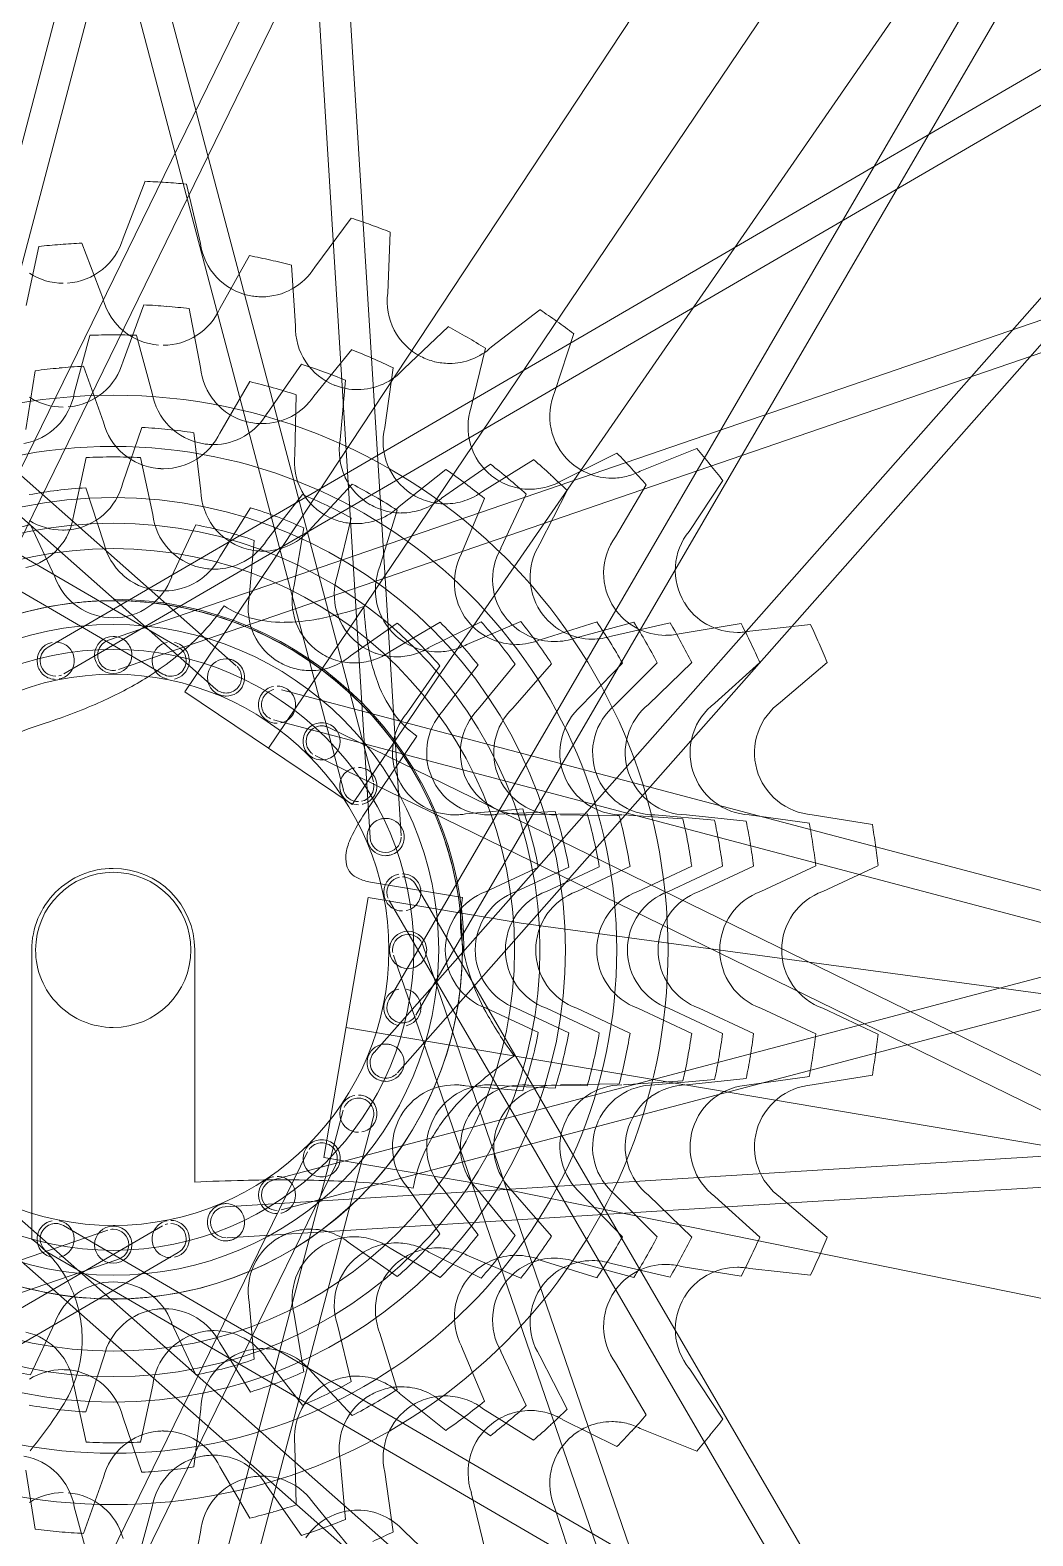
# Model space of a CAD drawing. Extents: x 3 to 469, y 9 to 280.
# Drawn here: x 96.52 to 114.74, y 93.06 to 120.43 of the extents above; entities that cross this region are included whole.
import ezdxf

# ---------------------------------------------------------------- set-up
doc = ezdxf.new("R2010")
doc.units = 0
doc.layers.add('Layer_1', color=7, linetype='Continuous', lineweight=0, true_color=0xffffff)

msp = doc.modelspace()

# ---------------------------------------------------------------- linework, layer by layer
at = {"layer": 'Layer_1', "color": 7, "true_color": 0xffffff}
for p, q in [((100.847, 107.378), (170.402, 210.422)), ((102.695, 105.746), (97.746, 185.747)), ((98.308, 185.782), (103.258, 105.782)), ((82.292, 184.259), (102.753, 106.762)), ((93.301, 106.766), (113.762, 184.259)), ((102.208, 106.618), (81.747, 184.116)), ((114.307, 184.116), (93.847, 106.622)), ((93.988, 107.629), (129.174, 179.642)), ((129.681, 179.394), (94.495, 107.382)), ((103.039, 102.81), (143.369, 172.078)), ((143.857, 171.794), (103.526, 102.527)), ((40.194, 161.943), (100.262, 108.874)), ((102.767, 101.849), (155.836, 161.918)), ((99.889, 108.451), (39.82, 161.52)), ((156.258, 161.545), (103.19, 101.476)), ((100.905, 110.74), (130.411, 155.46)), ((134.384, 152.778), (103.943, 108.689)), ((29.944, 149.541), (99.212, 109.211)), ((96.846, 109.213), (166.109, 149.541)), ((98.928, 108.723), (29.661, 149.054)), ((166.393, 149.054), (97.129, 108.725)), ((97.942, 109.338), (173.742, 135.378)), ((173.925, 134.845), (98.125, 108.804)), ((100.933, 99.53), (178.431, 119.992)), ((178.575, 119.446), (101.078, 98.985)), ((98.206, 116.644), (98.605, 117.678)), ((99.356, 117.627), (99.61, 116.548)), ((101.689, 116.116), (102.353, 117.007)), ((103.061, 116.755), (103.015, 115.645)), ((96.443, 115.419), (96.675, 116.495)), ((97.459, 116.553), (97.848, 115.524)), ((99.965, 115.366), (100.504, 116.327)), ((101.269, 116.153), (101.338, 115.052)), ((98.205, 114.409), (98.583, 115.432)), ((99.407, 115.365), (99.612, 114.292)), ((104.9, 114.668), (105.778, 115.345)), ((103.314, 114.277), (104.112, 115.036)), ((97.32, 113.83), (97.601, 114.878)), ((98.452, 114.878), (98.733, 113.83)), ((106.393, 114.91), (106.05, 113.857)), ((101.669, 113.771), (102.361, 114.619)), ((104.792, 114.643), (104.533, 113.572)), ((96.44, 113.168), (96.611, 114.236)), ((97.485, 114.316), (97.849, 113.299)), ((100.824, 113.461), (101.448, 114.353)), ((103.116, 114.287), (102.961, 113.204)), ((99.963, 113.103), (100.509, 114.038)), ((102.246, 114.062), (102.152, 112.978)), ((101.353, 113.798), (101.325, 112.716)), ((98.202, 112.198), (98.549, 113.206)), ((99.49, 113.109), (99.62, 112.049)), ((106.193, 112.249), (107.178, 112.738)), ((107.601, 112.408), (108.628, 112.822)), ((97.31, 111.621), (97.533, 112.656)), ((98.521, 112.656), (98.744, 111.621)), ((103.99, 111.917), (104.879, 112.54)), ((104.738, 112.043), (105.665, 112.619)), ((103.225, 111.77), (104.07, 112.443)), ((109.104, 112.238), (108.489, 111.316)), ((97.53, 112.108), (97.856, 111.109)), ((100.813, 111.149), (101.464, 111.986)), ((101.639, 111.393), (102.367, 112.174)), ((105.531, 111.992), (105.072, 111.009)), ((106.273, 112.059), (105.776, 111.088)), ((107.713, 112.162), (107.151, 111.217)), ((99.963, 110.853), (100.52, 111.746)), ((103.186, 111.701), (102.873, 110.68)), ((104.771, 111.913), (104.355, 110.916)), ((96.525, 111.435), (96.966, 110.491)), ((99.088, 110.491), (99.529, 111.435)), ((101.489, 111.379), (101.313, 110.341)), ((102.353, 111.558), (102.104, 110.527)), ((100.588, 111.152), (100.497, 110.113)), ((99.328, 108.403), (100.905, 110.74)), ((102.336, 109.052), (103.188, 109.649)), ((103.06, 109.135), (103.966, 109.666)), ((103.764, 109.203), (104.712, 109.675)), ((104.451, 109.26), (105.433, 109.677)), ((105.785, 109.348), (106.817, 109.67)), ((106.437, 109.382), (107.486, 109.664)), ((107.08, 109.413), (108.145, 109.657)), ((108.347, 109.463), (109.435, 109.641)), ((109.592, 109.502), (110.696, 109.624)), ((105.989, 108.912), (105.289, 108.106)), ((107.279, 108.924), (106.53, 108.144)), ((107.912, 108.928), (107.143, 108.159)), ((108.539, 108.931), (107.752, 108.172)), ((109.776, 108.934), (108.958, 108.194)), ((110.996, 108.935), (110.153, 108.211)), ((103.943, 108.689), (102.366, 106.352)), ((103.964, 108.873), (103.367, 108.02)), ((104.655, 108.89), (104.018, 108.054)), ((105.329, 108.903), (104.658, 108.083)), ((102.366, 106.352), (99.328, 108.403)), ((101.082, 108.437), (178.575, 87.976)), ((178.431, 87.431), (100.938, 107.892)), ((101.945, 107.75), (173.958, 72.564)), ((103.546, 107.597), (102.599, 106.194)), ((173.71, 72.058), (101.697, 107.243)), ((104.429, 106.182), (105.467, 106.273)), ((105.004, 106.175), (106.056, 106.224)), ((105.579, 106.17), (106.64, 106.183)), ((106.152, 106.167), (107.221, 106.149)), ((107.297, 106.164), (108.377, 106.092)), ((107.869, 106.164), (108.953, 106.069)), ((108.441, 106.164), (109.528, 106.049)), ((109.583, 106.165), (110.675, 106.015)), ((110.726, 106.167), (111.82, 105.987)), ((105.751, 105.213), (104.806, 104.773)), ((106.303, 105.217), (105.35, 104.773)), ((106.859, 105.221), (105.898, 104.773)), ((107.416, 105.224), (106.449, 104.773)), ((108.537, 105.23), (107.557, 104.773)), ((109.099, 105.232), (108.114, 104.773)), ((109.663, 105.234), (108.673, 104.773)), ((110.791, 105.238), (109.793, 104.773)), ((111.922, 105.241), (110.917, 104.773)), ((102.704, 104.943), (104.372, 104.661)), ((103.528, 104.893), (143.857, 35.629)), ((101.856, 99.939), (102.657, 104.665)), ((102.657, 104.665), (105.437, 104.195)), ((143.369, 35.345), (103.041, 104.609)), ((100.062, 99.043), (180.062, 103.993)), ((105.437, 104.195), (158.558, 97.016)), ((96.547, 103.712), (96.547, 98.456)), ((99.507, 99.491), (99.507, 103.712)), ((103.653, 103.797), (129.694, 27.996)), ((129.16, 27.813), (103.12, 103.614)), ((180.097, 103.43), (100.097, 98.481)), ((104.806, 102.65), (105.751, 102.21)), ((105.35, 102.65), (106.303, 102.206)), ((105.898, 102.65), (106.859, 102.202)), ((106.449, 102.65), (107.416, 102.199)), ((107.557, 102.65), (108.537, 102.193)), ((108.114, 102.65), (109.099, 102.191)), ((108.673, 102.65), (109.663, 102.189)), ((109.793, 102.65), (110.791, 102.185)), ((110.917, 102.65), (111.922, 102.182)), ((102.256, 102.302), (210.505, 83.974)), ((106.056, 101.198), (105.004, 101.248)), ((106.64, 101.239), (105.579, 101.253)), ((107.221, 101.274), (106.152, 101.256)), ((108.377, 101.33), (107.297, 101.258)), ((108.953, 101.353), (107.869, 101.259)), ((109.528, 101.374), (108.441, 101.258)), ((110.675, 101.408), (109.583, 101.257)), ((111.82, 101.436), (110.726, 101.256)), ((105.467, 101.15), (104.429, 101.241)), ((81.747, 23.307), (102.207, 100.801)), ((102.752, 100.657), (82.292, 23.163)), ((66.373, 28.028), (101.559, 100.041)), ((104.636, 99.468), (101.856, 99.939)), ((102.066, 99.793), (66.88, 27.781)), ((103.367, 99.403), (103.964, 98.55)), ((104.018, 99.368), (104.655, 98.533)), ((157.16, 88.76), (104.636, 99.468)), ((104.658, 99.34), (105.329, 98.52)), ((105.289, 99.316), (105.989, 98.511)), ((106.53, 99.279), (107.279, 98.499)), ((107.143, 99.264), (107.912, 98.495)), ((107.752, 99.251), (108.539, 98.492)), ((108.958, 99.229), (109.776, 98.489)), ((110.153, 99.212), (110.996, 98.488)), ((96.165, 98.972), (156.234, 45.903)), ((22.128, 72.578), (97.929, 98.619)), ((29.661, 58.369), (98.925, 98.697)), ((155.86, 45.48), (95.792, 98.549)), ((97.125, 98.7), (166.393, 58.369)), ((103.188, 97.774), (102.336, 98.371)), ((103.966, 97.756), (103.06, 98.288)), ((98.112, 98.085), (22.312, 72.044)), ((99.208, 98.21), (29.944, 57.882)), ((166.109, 57.882), (96.842, 98.212)), ((104.712, 97.748), (103.764, 98.22)), ((105.433, 97.746), (104.451, 98.163)), ((106.817, 97.753), (105.785, 98.075)), ((107.486, 97.759), (106.437, 98.04)), ((108.145, 97.766), (107.08, 98.01)), ((109.435, 97.782), (108.347, 97.96)), ((110.696, 97.799), (109.592, 97.921)), ((100.497, 97.31), (100.588, 96.271)), ((96.966, 96.932), (96.525, 95.988)), ((99.529, 95.988), (99.088, 96.932)), ((101.313, 97.082), (101.489, 96.044)), ((102.104, 96.896), (102.353, 95.865)), ((102.873, 96.743), (103.186, 95.722)), ((100.52, 95.676), (99.963, 96.57)), ((104.355, 96.506), (104.771, 95.51)), ((105.072, 96.414), (105.531, 95.43)), ((105.776, 96.335), (106.273, 95.364)), ((97.856, 96.314), (97.53, 95.315)), ((101.464, 95.436), (100.813, 96.274)), ((107.151, 96.206), (107.713, 95.261)), ((108.489, 96.107), (109.104, 95.185)), ((97.533, 94.766), (97.31, 95.802)), ((98.744, 95.802), (98.521, 94.766)), ((102.367, 95.248), (101.639, 96.03)), ((104.07, 94.98), (103.225, 95.653)), ((104.879, 94.883), (103.99, 95.506)), ((98.549, 94.216), (98.202, 95.225)), ((99.62, 95.374), (99.49, 94.314)), ((105.665, 94.804), (104.738, 95.379)), ((107.178, 94.684), (106.193, 95.174)), ((108.628, 94.601), (107.601, 95.015)), ((101.325, 94.707), (101.353, 93.625)), ((102.152, 94.445), (102.246, 93.36)), ((96.611, 93.187), (96.44, 94.254)), ((100.509, 93.385), (99.963, 94.32)), ((102.961, 94.218), (103.116, 93.136)), ((97.849, 94.124), (97.485, 93.107)), ((101.448, 93.07), (100.824, 93.961)), ((97.601, 92.544), (97.32, 93.593)), ((98.733, 93.593), (98.452, 92.544)), ((102.361, 92.804), (101.669, 93.652)), ((104.533, 93.85), (104.792, 92.78)), ((106.05, 93.566), (106.393, 92.512)), ((99.612, 93.131), (99.407, 92.058)), ((104.112, 92.386), (103.314, 93.146))]:
    msp.add_line(p, q, dxfattribs=at)
for centre, radius, start, end in [((98.029, 103.537), 14.152, 86.1431, 87.6704), ((98.035, 103.622), 14.067, 84.6111, 86.1431), ((98.061, 103.809), 13.879, 70.4341, 71.9839), ((98.047, 103.769), 13.92, 68.8866, 70.4341), ((97.122, 116.953), 1.127, 308.9892, 344.0873), ((98.017, 103.659), 12.906, 94.2272, 95.9704), ((98.022, 103.599), 12.966, 92.488, 94.2272), ((100.727, 116.707), 1.127, 188.0881, 223.1851), ((98.051, 103.764), 12.8, 77.1946, 78.953), ((97.121, 116.954), 1.129, 273.9112, 308.9892), ((98.062, 103.812), 12.751, 75.4327, 77.1946), ((100.727, 116.707), 1.129, 299.2437, 328.4338), ((97.12, 116.951), 1.126, 236.85, 270), ((100.728, 116.707), 1.129, 223.1851, 258.2627), ((98.934, 115.826), 1.128, 195.5419, 230.637), ((100.73, 116.719), 1.14, 258.2453, 264.1016), ((100.729, 116.703), 1.124, 264.1016, 270), ((100.729, 116.704), 1.125, 270, 299.2437), ((104.133, 115.496), 1.128, 172.4381, 207.5322), ((98.03, 103.587), 11.858, 85.326, 87.3275), ((98.038, 103.681), 11.764, 83.3165, 85.326), ((98.934, 115.827), 1.129, 302.9657, 335.8851), ((97.965, 103.644), 14.07, 54.7314, 56.2672), ((98.935, 115.827), 1.129, 230.637, 265.7139), ((102.465, 115.021), 1.127, 178.3982, 213.4942), ((104.134, 115.497), 1.129, 207.5322, 242.6083), ((98.027, 103.736), 12.835, 59.9464, 61.6989), ((98.019, 103.72), 13.976, 53.1906, 54.7314), ((98.023, 103.644), 11.243, 91.0705, 92.1503), ((98.027, 103.447), 11.44, 90, 91.0705), ((98.027, 103.447), 11.44, 88.9295, 90), ((98.031, 103.644), 11.243, 87.8497, 88.9295), ((98.936, 115.824), 1.126, 270, 302.9657), ((98.022, 103.727), 12.845, 58.1945, 59.9464), ((104.134, 115.495), 1.127, 291.3644, 312.7814), ((97.117, 114.702), 1.127, 309.8132, 344.911), ((102.466, 115.021), 1.129, 213.4942, 248.5701), ((98.054, 103.79), 11.653, 66.2846, 68.3127), ((98.042, 103.762), 11.684, 64.259, 66.2846), ((104.136, 115.502), 1.134, 242.6115, 256.2563), ((104.132, 115.486), 1.118, 256.2563, 270), ((104.132, 115.5), 1.132, 270, 291.3644), ((98.016, 103.692), 10.636, 95.2288, 97.5906), ((98.022, 103.624), 10.706, 92.8746, 95.2288), ((100.734, 114.403), 1.128, 185.6183, 220.7131), ((98.06, 103.806), 11.077, 69.9964, 72.1921), ((98.048, 103.773), 11.113, 67.8042, 69.9964), ((102.466, 115.02), 1.128, 294.3654, 318.7449), ((96.21, 114.022), 1.127, 315.0758, 350.171), ((97.116, 114.703), 1.129, 274.737, 309.8132), ((99.844, 114.022), 1.127, 189.829, 224.9242), ((98.049, 103.768), 10.56, 74.1457, 76.5289), ((98.064, 103.82), 10.506, 71.7564, 74.1457), ((102.469, 115.03), 1.138, 248.5761, 259.2367), ((102.465, 115.009), 1.117, 259.2367, 270), ((102.465, 115.022), 1.129, 270, 294.3654), ((107.086, 113.412), 1.128, 156.7867, 191.8797), ((98.027, 103.711), 10.08, 90, 180), ((97.115, 114.7), 1.126, 237.2584, 270), ((98.027, 103.711), 10.08, 0, 90), ((100.735, 114.403), 1.129, 220.7131, 255.7888), ((100.734, 114.403), 1.129, 298.0007, 325.96), ((105.601, 113.21), 1.128, 161.2587, 196.3521), ((98.941, 113.582), 1.128, 194.5349, 229.6296), ((99.844, 114.023), 1.129, 300.1166, 330.1741), ((100.738, 114.417), 1.143, 255.7963, 262.8637), ((100.735, 114.395), 1.121, 262.8637, 270), ((100.735, 114.4), 1.126, 270, 298.0007), ((96.209, 114.023), 1.129, 279.9999, 315.0758), ((98.03, 103.626), 9.594, 84.0668, 86.8976), ((98.039, 103.715), 9.505, 81.2228, 84.0668), ((99.845, 114.023), 1.129, 224.9242, 260.0001), ((98.941, 113.582), 1.129, 302.4649, 334.8807), ((99.846, 114.019), 1.125, 270, 300.1166), ((104.058, 112.944), 1.127, 166.6685, 201.7648), ((107.087, 113.412), 1.129, 191.8797, 226.9551), ((98.027, 103.711), 9.148, 90, 180), ((98.027, 103.711), 9.148, 360, 90), ((99.848, 114.035), 1.141, 259.9807, 264.9734), ((99.846, 114.02), 1.126, 264.9734, 270), ((103.261, 112.779), 1.127, 169.8265, 204.9235), ((105.602, 113.211), 1.129, 196.3521, 231.427), ((97.978, 103.662), 12.924, 42.8685, 44.6121), ((98.002, 103.68), 14.017, 39.1655, 40.7044), ((98.023, 103.665), 9.005, 91.5532, 93.119), ((98.027, 103.518), 9.151, 90, 91.5532), ((98.027, 103.518), 9.151, 88.4468, 90), ((98.942, 113.583), 1.129, 229.6296, 264.7053), ((98.031, 103.665), 9.005, 86.881, 88.4468), ((98.943, 113.58), 1.125, 270, 302.4649), ((102.445, 112.585), 1.128, 173.3582, 208.4535), ((104.059, 112.945), 1.129, 201.7648, 236.8428), ((97.996, 103.683), 11.217, 49.9706, 52.1444), ((97.955, 103.637), 11.838, 47.3532, 49.3574), ((107.087, 113.412), 1.128, 226.9586, 248.4717), ((97.975, 103.658), 14.052, 37.6285, 39.1655), ((97.107, 112.467), 1.127, 311.0761, 346.1716), ((98.944, 113.608), 1.153, 264.7189, 267.3495), ((98.943, 113.59), 1.136, 267.3495, 270), ((103.262, 112.779), 1.129, 204.9235, 240.0008), ((98.002, 103.691), 10.65, 52.8991, 55.26), ((105.603, 113.211), 1.129, 231.4286, 250.6934), ((97.995, 103.682), 11.218, 47.7969, 49.9706), ((105.604, 113.206), 1.124, 285.761, 301.604), ((97.995, 103.68), 11.778, 45.3439, 47.3532), ((107.086, 113.411), 1.127, 248.4717, 270), ((107.086, 113.418), 1.135, 270, 283.5278), ((107.089, 113.407), 1.123, 283.5278, 297.1249), ((97.98, 103.664), 12.92, 41.1246, 42.8685), ((98.027, 103.711), 8.218, 90, 180), ((98.013, 103.732), 8.389, 96.8542, 100.391), ((98.022, 103.655), 8.467, 93.3337, 96.8542), ((98.027, 103.711), 8.218, 360, 90), ((100.747, 112.085), 1.128, 181.8294, 216.9238), ((102.446, 112.586), 1.129, 208.4535, 243.5326), ((98.043, 103.759), 8.91, 64.246, 67.4198), ((98.039, 103.75), 9.471, 59.9468, 62.8039), ((98.02, 103.718), 9.508, 57.0953, 59.9468), ((104.061, 112.947), 1.131, 236.8421, 253.3833), ((103.263, 112.777), 1.126, 290.0516, 310.1699), ((104.061, 112.942), 1.125, 288.4691, 307.0151), ((97.979, 103.661), 10.687, 50.5424, 52.8991), ((105.601, 113.206), 1.124, 250.6934, 270), ((105.601, 113.217), 1.135, 270, 285.761), ((98.051, 103.781), 8.339, 69.2202, 72.782), ((98.036, 103.744), 8.927, 61.0751, 64.246), ((103.264, 112.783), 1.132, 239.9981, 254.9566), ((102.446, 112.584), 1.127, 291.8275, 313.7024), ((103.261, 112.77), 1.12, 254.9566, 270), ((103.261, 112.784), 1.133, 270, 290.0516), ((104.058, 112.937), 1.121, 253.3833, 270), ((104.058, 112.951), 1.134, 270, 288.4691), ((98.027, 103.711), 7.754, 90, 180), ((98.01, 103.755), 7.822, 100.9411, 104.965), ((97.105, 112.465), 1.125, 237.8868, 270), ((96.191, 111.758), 1.127, 317.9346, 353.0306), ((97.107, 112.468), 1.129, 275.9991, 311.0761), ((98.027, 103.711), 7.754, 360, 90), ((99.863, 111.758), 1.127, 186.9694, 222.0654), ((98.044, 103.755), 7.822, 75.035, 79.0589), ((100.748, 112.085), 1.129, 216.9238, 251.999), ((98.042, 103.756), 8.366, 65.6641, 69.2202), ((100.747, 112.085), 1.129, 296.0946, 322.1753), ((102.448, 112.591), 1.134, 243.5232, 256.713), ((102.445, 112.575), 1.118, 256.713, 270), ((102.445, 112.589), 1.132, 270, 291.8275), ((97.105, 112.475), 1.135, 270, 273.0044), ((97.104, 112.491), 1.152, 273.0044, 275.9868), ((98.955, 111.361), 1.127, 192.9047, 227.9999), ((98.05, 103.779), 7.798, 71.0048, 75.035), ((99.863, 111.758), 1.129, 298.6825, 327.3192), ((108.064, 110.556), 1.128, 144.1163, 179.2101), ((109.367, 110.608), 1.128, 141.1344, 176.2289), ((98.027, 103.711), 7.292, 90, 180), ((96.19, 111.759), 1.129, 282.8581, 317.9346), ((98.027, 103.711), 7.292, 0, 90), ((99.864, 111.759), 1.129, 222.0654, 257.1419), ((98.955, 111.361), 1.129, 301.6549, 333.2483), ((100.752, 112.097), 1.141, 252.0054, 260.955), ((100.748, 112.074), 1.117, 260.955, 270), ((100.748, 112.084), 1.127, 270, 296.0946), ((105.352, 110.39), 1.127, 152.1805, 187.2762), ((106.047, 110.442), 1.127, 149.8261, 184.9231), ((106.73, 110.486), 1.127, 147.7233, 182.819), ((99.867, 111.775), 1.145, 257.1574, 263.5458), ((99.864, 111.752), 1.122, 263.5458, 270), ((99.864, 111.755), 1.125, 270, 298.6825), ((103.917, 110.254), 1.127, 157.8278, 192.9234), ((108.066, 110.556), 1.129, 179.2101, 214.2852), ((109.368, 110.608), 1.129, 176.2289, 211.3068), ((98.026, 110.873), 1.128, 199.8295, 234.9233), ((98.956, 111.362), 1.129, 227.9999, 263.076), ((98.028, 110.873), 1.128, 305.0757, 340.1693), ((98.957, 111.358), 1.125, 270, 301.6549), ((102.404, 110.053), 1.127, 165.2114, 200.3085), ((103.172, 110.164), 1.128, 161.2587, 196.3525), ((106.048, 110.442), 1.129, 184.9231, 219.9995), ((106.731, 110.486), 1.129, 182.819, 217.8949), ((98.027, 103.711), 6.344, 90, 180), ((98.045, 103.621), 6.437, 95.6494, 101.2489), ((98.034, 103.733), 6.324, 90, 95.6494), ((98.027, 103.711), 6.371, 360, 90), ((98.027, 103.711), 6.344, 0, 90), ((98.034, 103.728), 6.329, 50.5876, 90), ((98.958, 111.379), 1.146, 263.0691, 266.5234), ((98.957, 111.364), 1.131, 266.5234, 270), ((101.607, 109.914), 1.128, 169.8293, 204.9235), ((103.919, 110.255), 1.129, 192.9234, 228.0013), ((105.353, 110.39), 1.129, 187.2762, 222.3501), ((109.367, 110.607), 1.127, 211.3001, 240.6707), ((98.027, 103.711), 6.344, 101.2501, 191.2497), ((98.027, 110.874), 1.129, 234.9233, 270), ((98.027, 110.874), 1.129, 270, 305.0757), ((96.831, 112.129), 3.872, 312.6716, 325.9812), ((100.932, 111.284), 1.594, 235.9801, 254.6293), ((101.13, 112.003), 2.34, 254.6293, 270), ((100.562, 115.779), 6.171, 281.0996, 289.1108), ((103.173, 110.165), 1.129, 196.3525, 231.427), ((108.902, 110.263), 6.328, 182.8503, 189.6521), ((106.729, 110.485), 1.127, 217.8911, 243.9648), ((108.064, 110.555), 1.127, 214.2831, 242.1631), ((98.027, 103.711), 5.914, 90, 180), ((98.027, 103.711), 5.914, 0, 90), ((101.13, 112.883), 3.219, 270, 281.0996), ((102.405, 110.054), 1.129, 200.3085, 235.3836), ((97.994, 103.679), 7.913, 41.0232, 48.9769), ((97.985, 103.67), 8.47, 41.5589, 45.0726), ((105.352, 110.389), 1.127, 222.3533, 246.1851), ((97.984, 103.67), 9.018, 38.6074, 41.7495), ((106.047, 110.441), 1.127, 220.0035, 245.0144), ((98.005, 103.686), 9.542, 36.0469, 38.8866), ((106.731, 110.488), 1.13, 243.9648, 270), ((98.025, 103.699), 10.627, 31.8192, 34.1855), ((98.051, 103.714), 11.155, 30.0525, 32.2359), ((108.066, 110.558), 1.131, 242.1631, 270), ((98.025, 103.698), 11.743, 28.471, 30.4889), ((108.067, 110.549), 1.122, 277.2128, 284.4464), ((109.369, 110.61), 1.13, 240.6707, 270), ((109.369, 110.606), 1.126, 270, 275.7284), ((98.027, 103.7), 12.862, 25.7539, 27.5062), ((109.369, 110.601), 1.121, 275.7284, 281.4693), ((98.072, 103.723), 13.935, 23.5072, 25.0532), ((96.982, 108.966), 0.338, 101.2599, 191.242), ((96.982, 108.966), 0.282, 118.8804, 191.3071), ((96.982, 108.967), 0.338, 50.5868, 90), ((96.981, 108.966), 0.339, 11.2422, 50.5868), ((98.027, 109.069), 0.338, 90, 180), ((98.027, 109.069), 0.282, 107.623, 180.0588), ((98.027, 109.069), 0.338, 359.9997, 90), ((95.739, 113.314), 5.483, 301.4943, 312.6716), ((99.072, 108.966), 0.338, 101.2394, 168.7597), ((99.072, 108.966), 0.338, 348.7485, 78.7495), ((99.072, 108.966), 0.282, 326.2581, 56.2392), ((101.608, 109.915), 1.129, 204.9235, 239.9992), ((103.174, 110.165), 1.129, 231.4284, 250.6933), ((106.203, 109.804), 3.59, 189.6521, 198.6867), ((103.919, 110.255), 1.128, 227.9982, 248.9891), ((103.175, 110.16), 1.124, 285.7585, 301.5975), ((103.918, 110.253), 1.126, 248.9891, 270), ((103.921, 110.25), 1.123, 284.0498, 298.1744), ((97.996, 103.679), 8.455, 38.0423, 41.5589), ((105.353, 110.391), 1.129, 246.1851, 270), ((98.007, 103.688), 8.988, 35.4602, 38.6074), ((105.353, 110.395), 1.133, 270, 281.2323), ((106.048, 110.443), 1.13, 245.0144, 270), ((105.355, 110.383), 1.121, 281.2323, 292.5251), ((98.004, 103.685), 9.544, 33.2076, 36.0469), ((106.048, 110.446), 1.132, 270, 280.0627), ((106.05, 110.434), 1.12, 280.0627, 290.18), ((106.731, 110.488), 1.131, 270, 279.0122), ((106.732, 110.479), 1.121, 279.0122, 288.0636), ((98.019, 103.695), 10.635, 29.4537, 31.8192), ((98.042, 103.709), 11.165, 27.8701, 30.0525), ((108.066, 110.556), 1.128, 270, 277.2128), ((98.087, 103.732), 11.673, 26.447, 28.471), ((98.138, 103.754), 12.738, 23.9931, 25.7539), ((98.104, 103.737), 13.901, 21.9593, 23.5072), ((98.027, 103.711), 5.46, 90, 180), ((96.982, 108.966), 0.282, 191.2454, 269.8745), ((96.982, 108.966), 0.338, 281.2483, 11.2508), ((98.027, 109.069), 0.338, 180, 270), ((98.027, 109.069), 0.282, 180, 270.0003), ((98.027, 103.711), 5.46, 0, 90), ((98.027, 109.069), 0.338, 270.0003, 0), ((99.072, 108.966), 0.338, 168.7517, 258.7492), ((100.077, 108.661), 0.339, 90.0042, 157.4947), ((100.077, 108.664), 0.335, 78.707, 90), ((100.076, 108.659), 0.341, 67.505, 78.707), ((100.077, 108.661), 0.338, 337.4964, 67.5019), ((101.61, 109.918), 1.133, 240.0049, 254.9574), ((102.406, 110.056), 1.131, 235.3878, 252.6591), ((101.609, 109.912), 1.126, 290.0523, 310.1699), ((102.403, 110.047), 1.122, 252.6591, 270), ((102.403, 110.06), 1.135, 270, 287.7396), ((102.406, 110.05), 1.125, 287.7396, 305.5599), ((103.172, 110.161), 1.124, 250.6933, 270), ((103.172, 110.171), 1.135, 270, 285.7585), ((103.918, 110.261), 1.135, 270, 284.0498), ((98.027, 103.711), 5.008, 90, 180), ((96.982, 108.966), 0.339, 191.2522, 230.5892), ((96.981, 108.965), 0.338, 230.5892, 270), ((96.981, 108.968), 0.284, 281.255, 291.3518), ((95.04, 114.455), 6.821, 294.0583, 301.4943), ((98.027, 109.071), 0.284, 270, 280.1015), ((98.027, 103.711), 5.008, 0, 90), ((99.072, 108.965), 0.281, 239.3125, 269.9809), ((99.072, 108.967), 0.283, 270, 281.2542), ((99.072, 108.966), 0.282, 281.2665, 326.209), ((99.072, 108.966), 0.339, 281.2492, 348.7485), ((100.077, 108.661), 0.338, 157.5061, 247.5019), ((100.077, 108.661), 0.282, 314.9997, 45.0003), ((101.607, 109.905), 1.119, 254.9574, 270), ((101.607, 109.919), 1.133, 270, 290.0523), ((105.224, 109.473), 2.557, 198.6867, 215.1333), ((100.077, 108.66), 0.281, 228.0868, 249.0648), ((100.077, 108.661), 0.282, 249.0648, 270), ((100.077, 108.661), 0.339, 270.001, 337.5012), ((100.077, 108.661), 0.282, 270, 315.0024), ((101.003, 108.166), 0.338, 101.2552, 146.2477), ((101.003, 108.166), 0.282, 101.2439, 146.2684), ((101.004, 108.168), 0.337, 73.0941, 90), ((101.003, 108.165), 0.339, 56.2584, 73.0941), ((101.003, 108.166), 0.338, 326.2453, 56.2524), ((98.019, 103.71), 6.352, 11.2502, 50.5876), ((93.639, 117.592), 10.257, 287.9957, 294.0583), ((100.078, 108.662), 0.339, 247.4581, 258.6946), ((100.077, 108.658), 0.335, 258.6946, 270), ((101.003, 108.166), 0.338, 146.2478, 236.2524), ((101.003, 108.166), 0.282, 146.2438, 236.256), ((106.069, 107.293), 1.127, 133.8254, 168.9234), ((107.27, 107.293), 1.127, 131.0033, 166.0997), ((107.865, 107.293), 1.128, 129.8297, 164.9238), ((108.458, 107.293), 1.127, 128.7734, 163.8706), ((109.637, 107.293), 1.129, 127.0006, 197.1446), ((110.807, 107.293), 1.128, 125.4807, 160.575), ((98.023, 103.718), 4.294, 106.4387, 143.2414), ((101.004, 108.167), 0.339, 236.2392, 253.0839), ((101.005, 108.168), 0.284, 236.2328, 246.3449), ((101.003, 108.164), 0.336, 253.0839, 270), ((101.003, 108.166), 0.338, 281.2427, 326.2472), ((101.815, 107.5), 0.338, 89.9869, 135), ((101.815, 107.499), 0.339, 45.0222, 90), ((104.229, 107.293), 1.128, 139.8277, 174.9231), ((104.44, 108.921), 1.598, 215.1333, 235.9811), ((104.85, 107.293), 1.128, 137.5207, 172.6158), ((105.463, 107.293), 1.128, 135.5441, 170.6376), ((101.815, 107.5), 0.338, 134.9955, 225.0002), ((101.815, 107.5), 0.282, 135.0073, 224.9876), ((101.815, 107.5), 0.282, 90, 134.989), ((101.815, 107.498), 0.284, 76.3576, 90), ((101.816, 107.501), 0.28, 62.6279, 76.3576), ((101.815, 107.5), 0.338, 315.0104, 44.9939), ((107.271, 107.293), 1.129, 166.0997, 201.1775), ((107.866, 107.293), 1.129, 164.9238, 200.0016), ((108.459, 107.293), 1.129, 163.8706, 198.9493), ((110.808, 107.293), 1.129, 160.575, 195.6524), ((101.817, 107.502), 0.285, 225.0342, 235.1104), ((104.23, 107.293), 1.129, 174.9231, 210.0008), ((104.851, 107.293), 1.129, 172.6158, 207.6934), ((105.464, 107.293), 1.129, 170.6376, 205.7133), ((106.071, 107.293), 1.129, 168.9234, 204.0014), ((101.815, 107.5), 0.338, 224.991, 270), ((101.815, 107.5), 0.338, 269.9998, 315), ((102.483, 106.685), 0.341, 112.5472, 123.7393), ((102.481, 106.69), 0.336, 101.2659, 112.5472), ((102.481, 106.687), 0.339, 33.8203, 90), ((102.481, 106.688), 0.338, 123.74, 213.7595), ((102.481, 106.688), 0.282, 281.255, 11.2447), ((102.481, 106.688), 0.338, 303.744, 33.7526), ((104.229, 107.292), 1.128, 210.0015, 240.0185), ((104.85, 107.292), 1.128, 207.6938, 238.8609), ((105.463, 107.292), 1.128, 205.7148, 237.8675), ((106.071, 107.293), 1.129, 204.0178, 270), ((107.271, 107.292), 1.128, 201.1604, 270), ((107.866, 107.293), 1.129, 200, 234.9913), ((108.459, 107.293), 1.129, 198.9463, 234.0241), ((109.637, 107.293), 1.129, 197.1414, 232.2194), ((110.808, 107.293), 1.129, 195.6524, 230.7291), ((102.481, 106.688), 0.338, 213.7395, 241.8914), ((102.481, 106.687), 0.282, 194.3191, 269.9521), ((102.482, 106.688), 0.339, 241.8914, 270), ((105.419, 104.291), 3.402, 145.9805, 154.6275), ((102.482, 106.684), 0.334, 281.237, 292.5519), ((102.48, 106.69), 0.341, 292.5519, 303.7577), ((104.23, 107.295), 1.13, 240.0185, 270), ((104.23, 107.289), 1.125, 270, 275.0798), ((104.851, 107.294), 1.13, 238.8609, 270), ((104.231, 107.285), 1.121, 275.0798, 280.1684), ((105.464, 107.294), 1.129, 237.8675, 270), ((104.852, 107.279), 1.115, 273.9305, 277.8775), ((98.095, 103.735), 7.797, 14.965, 18.9954), ((105.464, 107.286), 1.122, 272.9345, 275.8737), ((98.093, 103.735), 8.343, 13.8016, 17.363), ((98.1, 103.737), 8.883, 12.8064, 15.9874), ((107.866, 107.292), 1.128, 234.9913, 270), ((108.458, 107.292), 1.128, 234.0241, 269.1187), ((109.636, 107.292), 1.127, 232.2194, 267.3168), ((110.808, 107.292), 1.128, 230.7291, 265.8244), ((102.976, 105.762), 0.338, 112.4915, 202.5061), ((102.978, 105.759), 0.342, 101.3025, 112.4945), ((102.976, 105.765), 0.335, 90, 101.3025), ((102.976, 105.762), 0.338, 22.4891, 90), ((104.851, 107.289), 1.124, 270, 273.9305), ((105.464, 107.289), 1.125, 270, 272.9345), ((98.078, 103.732), 9.457, 11.9426, 14.8063), ((98.098, 103.737), 10.546, 10.5235, 12.9044), ((98.097, 103.737), 11.103, 9.9331, 12.1239), ((98.053, 103.73), 11.707, 9.4048, 11.4255), ((98.08, 103.736), 12.799, 8.4996, 10.2556), ((98.105, 103.74), 13.898, 7.7558, 9.3037), ((103.284, 105.304), 1.039, 154.6275, 170.3097), ((102.977, 105.762), 0.339, 202.5011, 270), ((102.976, 105.761), 0.281, 183.0628, 270.094), ((102.976, 105.762), 0.282, 270, 0), ((102.977, 105.762), 0.338, 292.4932, 22.4981), ((98.07, 103.728), 7.823, 10.9413, 14.965), ((98.075, 103.73), 8.361, 10.2441, 13.8016), ((98.055, 103.727), 8.929, 9.6336, 12.8064), ((98.076, 103.731), 9.459, 9.0793, 11.9426), ((98.033, 103.725), 10.612, 8.1502, 10.5235), ((98.031, 103.726), 11.17, 7.7489, 9.9331), ((98.028, 103.726), 11.732, 7.3863, 9.4048), ((98.014, 103.726), 12.866, 6.7482, 8.4996), ((102.817, 105.384), 0.565, 170.3097, 193.1107), ((102.977, 105.759), 0.336, 270, 281.2934), ((102.976, 105.763), 0.34, 281.2934, 292.509), ((97.977, 103.723), 14.028, 6.2151, 7.7558), ((98.027, 103.712), 1.48, 89.9999, 180), ((98.027, 103.711), 1.41, 90, 179.9999), ((98.027, 103.712), 1.48, 0, 90), ((98.027, 103.711), 1.41, 0, 90), ((102.587, 105.33), 0.329, 193.1107, 223.1267), ((102.642, 105.381), 0.404, 223.1267, 245.619), ((103.281, 104.757), 0.338, 101.2549, 191.2508), ((103.282, 104.757), 0.338, 50.5863, 90), ((98.027, 103.711), 6.344, 281.2501, 11.2498), ((102.859, 105.86), 0.93, 245.619, 260.3895), ((103.281, 104.757), 0.282, 101.257, 191.2431), ((103.281, 104.757), 0.282, 28.8767, 89.9218), ((103.281, 104.757), 0.338, 281.239, 11.2505), ((103.281, 104.756), 0.339, 11.2522, 50.5863), ((103.282, 104.757), 0.339, 191.2518, 230.5868), ((103.284, 104.757), 0.284, 191.2547, 201.3512), ((105.189, 103.712), 1.128, 109.8295, 144.9232), ((106.888, 104.235), 2.552, 170.3909, 186.5737), ((105.732, 103.712), 1.128, 109.8308, 144.9243), ((106.28, 103.712), 1.128, 109.8295, 144.9232), ((106.831, 103.712), 1.128, 109.8295, 144.9233), ((107.94, 103.712), 1.128, 109.8295, 144.9232), ((108.497, 103.712), 1.128, 109.8296, 144.9233), ((109.055, 103.712), 1.128, 109.8307, 144.9243), ((110.176, 103.712), 1.128, 109.8295, 144.9233), ((111.3, 103.712), 1.128, 109.8307, 144.9243), ((103.281, 104.756), 0.338, 230.5868, 270), ((105.19, 103.711), 1.129, 144.9232, 180), ((105.733, 103.711), 1.129, 144.9243, 180), ((106.281, 103.711), 1.129, 144.9232, 180), ((106.832, 103.711), 1.129, 144.9233, 180), ((107.941, 103.711), 1.129, 144.9232, 180), ((108.498, 103.711), 1.129, 144.9233, 180), ((109.056, 103.711), 1.129, 144.9243, 180), ((110.177, 103.711), 1.129, 144.9233, 180), ((111.301, 103.711), 1.129, 144.9243, 180), ((103.384, 103.711), 0.338, 90, 180), ((103.384, 103.711), 0.282, 90, 180), ((103.384, 103.711), 0.338, 0, 90), ((103.385, 103.712), 0.282, 17.6233, 90.0583), ((98.027, 103.711), 10.08, 180, 270), ((98.027, 103.711), 9.148, 180, 270), ((98.027, 103.711), 8.218, 180, 270), ((98.027, 103.711), 7.754, 180, 270), ((98.027, 103.711), 7.292, 180, 270), ((98.027, 103.711), 6.344, 180, 270), ((98.027, 103.711), 5.914, 180, 270), ((98.027, 103.711), 5.46, 180, 270), ((98.027, 103.711), 5.008, 180, 270), ((98.027, 103.711), 1.41, 180, 270.0001), ((98.027, 103.711), 6.344, 270, 0), ((98.027, 103.711), 1.41, 270, 0), ((98.027, 103.711), 10.08, 270, 0), ((98.027, 103.711), 9.148, 270, 0), ((98.027, 103.711), 8.218, 270, 0), ((98.027, 103.711), 7.754, 270, 0), ((98.027, 103.711), 7.292, 270, 0), ((98.027, 103.711), 5.914, 270, 0), ((98.027, 103.711), 5.46, 270, 0), ((98.027, 103.711), 5.008, 270, 0), ((103.384, 103.711), 0.338, 180, 270), ((103.387, 103.711), 0.284, 180, 190.1008), ((103.384, 103.711), 0.338, 270, 0), ((105.19, 103.711), 1.129, 180, 215.0757), ((107.76, 104.335), 3.43, 186.5737, 200.5218), ((105.733, 103.711), 1.129, 180, 215.0757), ((106.281, 103.711), 1.129, 180, 215.0768), ((106.832, 103.711), 1.129, 180, 215.0767), ((107.941, 103.711), 1.129, 180, 215.0768), ((108.498, 103.711), 1.129, 180, 215.0767), ((109.056, 103.711), 1.129, 180, 215.0757), ((110.177, 103.711), 1.129, 180, 215.0767), ((111.301, 103.711), 1.129, 180, 215.0757), ((103.282, 102.666), 0.339, 101.2586, 168.7485), ((103.281, 102.666), 0.338, 348.7613, 78.7492), ((105.189, 103.711), 1.128, 215.0757, 250.1694), ((108.615, 104.655), 4.343, 200.5218, 209.6224), ((105.732, 103.711), 1.128, 215.0757, 250.1694), ((106.28, 103.711), 1.128, 215.0768, 250.1706), ((106.831, 103.711), 1.128, 215.0767, 250.1706), ((107.94, 103.711), 1.128, 215.0768, 250.1706), ((108.497, 103.711), 1.128, 215.0767, 250.1705), ((109.055, 103.711), 1.128, 215.0757, 250.1694), ((110.176, 103.711), 1.128, 215.0767, 250.1706), ((111.3, 103.711), 1.128, 215.0757, 250.1694), ((103.281, 102.666), 0.338, 168.7448, 258.7495), ((103.281, 102.666), 0.282, 149.3288, 236.3215), ((103.282, 102.667), 0.283, 236.263, 253.0933), ((103.281, 102.665), 0.28, 253.0933, 270), ((103.281, 102.667), 0.283, 270, 281.2542), ((103.281, 102.666), 0.282, 281.2439, 326.2525), ((103.281, 102.666), 0.339, 281.2504, 348.7485), ((110.806, 105.901), 6.863, 209.6224, 216.8586), ((98.07, 103.694), 7.823, 345.035, 349.0587), ((98.075, 103.693), 8.361, 346.1984, 349.7559), ((98.055, 103.696), 8.929, 347.1936, 350.3664), ((98.076, 103.691), 9.459, 348.0574, 350.9207), ((98.032, 103.698), 10.612, 349.4765, 351.8498), ((98.031, 103.697), 11.17, 350.0669, 352.2511), ((98.028, 103.697), 11.732, 350.5952, 352.6137), ((98.014, 103.697), 12.866, 351.5004, 353.2518), ((97.977, 103.7), 14.028, 352.2442, 353.7849), ((102.977, 101.661), 0.338, 157.5006, 247.5019), ((102.977, 101.661), 0.338, 89.9935, 157.505), ((102.976, 101.661), 0.282, 138.0726, 225.0903), ((102.977, 101.664), 0.336, 78.707, 90), ((102.976, 101.66), 0.34, 67.491, 78.707), ((102.976, 101.661), 0.338, 337.5147, 67.4939), ((98.08, 103.687), 12.799, 349.7444, 351.5004), ((98.105, 103.683), 13.898, 350.6963, 352.2442), ((102.976, 101.661), 0.339, 270.0207, 337.4902), ((109.145, 96.089), 6.863, 123.9221, 131.16), ((98.095, 103.688), 7.797, 341.0047, 345.035), ((98.093, 103.688), 8.343, 342.637, 346.1984), ((98.1, 103.686), 8.883, 344.0126, 347.1936), ((98.078, 103.691), 9.457, 345.1936, 348.0574), ((98.098, 103.685), 10.546, 347.0956, 349.4765), ((98.098, 103.685), 11.103, 347.876, 350.0669), ((98.053, 103.693), 11.707, 348.5745, 350.5952), ((102.977, 101.661), 0.282, 225.0151, 269.969), ((102.978, 101.664), 0.342, 247.5055, 258.6975), ((102.976, 101.658), 0.335, 258.6975, 270), ((102.977, 101.661), 0.282, 270, 315.002), ((104.23, 100.128), 1.13, 90, 119.9815), ((107.485, 97.987), 4.342, 131.16, 140.2633), ((104.23, 100.134), 1.125, 84.9202, 90), ((104.851, 100.129), 1.13, 90, 121.1391), ((104.231, 100.137), 1.121, 79.8316, 84.9202), ((104.851, 100.134), 1.124, 86.0691, 90), ((105.464, 100.129), 1.129, 90, 122.1326), ((104.852, 100.144), 1.115, 82.1214, 86.0691), ((106.07, 100.13), 1.128, 89.9799, 156.0022), ((105.464, 100.133), 1.125, 87.0655, 90), ((105.464, 100.137), 1.122, 84.1263, 87.0655), ((107.271, 100.13), 1.128, 90.0151, 158.8245), ((107.866, 100.131), 1.128, 90, 125.0087), ((108.458, 100.131), 1.128, 90.8813, 125.9759), ((109.636, 100.131), 1.127, 92.6832, 127.7806), ((110.808, 100.131), 1.128, 94.1756, 129.2709), ((102.481, 100.735), 0.338, 101.2536, 146.2572), ((102.482, 100.735), 0.282, 101.2657, 146.2508), ((102.482, 100.734), 0.283, 90, 101.2542), ((102.482, 100.737), 0.336, 73.0861, 90), ((102.482, 100.737), 0.28, 73.084, 90), ((102.481, 100.734), 0.283, 56.2399, 73.084), ((102.481, 100.734), 0.339, 56.239, 73.0861), ((102.482, 100.735), 0.282, 343.8727, 56.3065), ((102.481, 100.735), 0.338, 326.2509, 56.2525), ((104.229, 100.13), 1.128, 119.9815, 149.9985), ((104.85, 100.13), 1.128, 121.1391, 152.3062), ((105.463, 100.13), 1.128, 122.1326, 154.2853), ((107.866, 100.13), 1.129, 125.0087, 160), ((108.459, 100.13), 1.129, 125.9759, 161.0537), ((109.637, 100.13), 1.129, 127.7806, 162.8586), ((110.808, 100.13), 1.129, 129.2709, 164.3476), ((102.481, 100.735), 0.338, 146.2531, 236.2474), ((102.483, 100.734), 0.284, 146.2305, 156.3446), ((106.783, 98.571), 3.429, 140.2633, 154.2095), ((102.482, 100.736), 0.339, 236.2514, 253.086), ((102.481, 100.735), 0.338, 281.2621, 326.248), ((104.23, 100.13), 1.129, 149.9992, 185.0769), ((104.851, 100.13), 1.129, 152.3066, 187.3842), ((105.464, 100.13), 1.129, 154.2867, 189.3624), ((106.071, 100.13), 1.129, 155.9986, 191.0766), ((107.271, 100.13), 1.129, 158.8225, 193.9003), ((107.866, 100.13), 1.129, 159.9985, 195.0762), ((108.459, 100.13), 1.129, 161.0507, 196.1294), ((109.636, 100.13), 1.128, 162.8269, 233.0279), ((110.808, 100.13), 1.129, 164.3476, 199.425), ((101.815, 99.923), 0.338, 135.0101, 224.9941), ((101.815, 99.923), 0.338, 90.009, 135), ((101.815, 99.923), 0.282, 90, 135.0155), ((101.815, 99.923), 0.338, 45.0002, 90), ((101.815, 99.923), 0.282, 45.0151, 89.9799), ((101.815, 99.923), 0.338, 314.9957, 45), ((102.481, 100.733), 0.336, 253.086, 270), ((101.818, 99.921), 0.285, 135.033, 145.1104), ((101.816, 99.923), 0.282, 332.619, 45.0689), ((104.229, 100.13), 1.128, 185.0769, 220.1723), ((105.994, 98.953), 2.552, 154.2095, 170.3896), ((104.85, 100.13), 1.128, 187.3842, 222.4793), ((105.463, 100.13), 1.128, 189.3624, 224.456), ((106.069, 100.13), 1.127, 191.0766, 226.1746), ((101.815, 99.923), 0.338, 225.0135, 270), ((101.815, 99.923), 0.338, 269.977, 315.0004), ((107.27, 100.13), 1.127, 193.9003, 228.9967), ((107.865, 100.13), 1.128, 195.0762, 230.1702), ((108.458, 100.13), 1.127, 196.1294, 231.2266), ((110.807, 100.13), 1.128, 199.425, 234.5192), ((101.451, 57.366), 42.17, 91.4377, 92.6424), ((101.136, 69.92), 29.612, 90, 91.4377), ((101.003, 99.257), 0.338, 123.7522, 213.7476), ((101.003, 99.257), 0.281, 104.3181, 191.3465), ((101.005, 99.255), 0.341, 112.552, 123.7587), ((101.002, 99.261), 0.334, 101.2295, 112.552), ((101.003, 99.256), 0.339, 61.8983, 90), ((101.136, 77.545), 21.987, 86.2615, 90), ((101.004, 99.257), 0.338, 33.7475, 61.8983), ((101.003, 99.257), 0.338, 303.7545, 33.7475), ((101.988, 90.584), 8.92, 80.3904, 86.2615), ((100.077, 98.762), 0.338, 112.4939, 202.4981), ((100.078, 98.761), 0.339, 101.3054, 112.5419), ((100.077, 98.765), 0.335, 90, 101.3054), ((100.077, 98.762), 0.338, 22.4978, 90), ((101.003, 99.257), 0.338, 213.7395, 241.8959), ((101.004, 99.257), 0.282, 191.2569, 230.5874), ((98.02, 103.695), 6.329, 230.5876, 270), ((96.982, 98.457), 0.339, 101.2492, 168.7485), ((96.982, 98.457), 0.338, 348.7517, 78.7492), ((99.072, 98.457), 0.338, 101.2483, 191.2508), ((99.072, 98.458), 0.338, 50.5892, 90), ((100.077, 98.762), 0.281, 93.0632, 180.0937), ((100.077, 98.762), 0.338, 292.4954, 22.5064), ((101.003, 99.256), 0.281, 230.5874, 270), ((101.004, 99.258), 0.339, 241.8959, 270), ((101.004, 99.254), 0.336, 281.2662, 292.552), ((101.002, 99.259), 0.341, 292.552, 303.7577), ((96.982, 98.457), 0.338, 168.7485, 258.7495), ((96.982, 98.457), 0.282, 146.2581, 236.2392), ((96.982, 98.457), 0.282, 101.2665, 146.209), ((96.982, 98.456), 0.283, 90, 101.2542), ((96.982, 98.458), 0.281, 59.3125, 89.9809), ((98.027, 98.354), 0.338, 90, 180), ((98.027, 98.352), 0.284, 90, 100.1014), ((98.027, 98.354), 0.338, 359.9997, 90), ((98.027, 98.354), 0.282, 0, 90), ((99.073, 98.455), 0.284, 101.255, 111.3518), ((99.072, 98.457), 0.282, 11.2454, 89.8745), ((99.072, 98.457), 0.338, 281.2599, 11.242), ((99.072, 98.457), 0.282, 298.88, 11.3079), ((99.072, 98.457), 0.339, 11.2522, 50.5892), ((100.077, 98.762), 0.339, 202.5011, 270), ((100.077, 98.762), 0.282, 180, 270), ((101.61, 97.504), 1.133, 105.0426, 119.9951), ((101.607, 97.517), 1.119, 90, 105.0426), ((101.607, 97.504), 1.133, 69.9477, 90), ((101.609, 97.51), 1.126, 49.8301, 69.9477), ((97.994, 103.744), 7.913, 311.0232, 318.9766), ((97.996, 103.743), 8.455, 318.4411, 321.9577), ((98.007, 103.735), 8.989, 321.3926, 324.5397), ((98.004, 103.738), 9.544, 323.9531, 326.7924), ((95.203, 96.637), 2.261, 26.7857, 53.5326), ((96.982, 98.457), 0.338, 281.2394, 348.7597), ((98.027, 98.354), 0.338, 180, 270), ((98.027, 98.354), 0.338, 270.0003, 0), ((98.027, 98.354), 0.282, 287.6234, 0.0584), ((99.072, 98.457), 0.339, 191.2422, 230.5868), ((100.077, 98.759), 0.335, 270, 281.293), ((100.076, 98.764), 0.341, 281.293, 292.495), ((101.608, 97.508), 1.129, 120.0008, 155.0765), ((102.405, 97.369), 1.129, 124.6164, 159.6915), ((102.406, 97.367), 1.131, 107.3409, 124.6122), ((102.403, 97.376), 1.122, 90, 107.3409), ((102.403, 97.363), 1.135, 72.2604, 90), ((103.174, 97.258), 1.129, 109.3067, 128.5714), ((102.406, 97.373), 1.125, 54.4401, 72.2604), ((103.172, 97.262), 1.124, 90, 109.3067), ((103.172, 97.251), 1.135, 74.2415, 90), ((103.175, 97.262), 1.124, 58.4025, 74.2415), ((103.918, 97.17), 1.126, 90, 111.0109), ((103.918, 97.162), 1.135, 75.9502, 90), ((103.921, 97.173), 1.123, 61.8256, 75.9502), ((98.019, 103.728), 10.635, 328.1808, 330.5463), ((98.042, 103.714), 11.165, 329.9475, 332.1299), ((98.087, 103.691), 11.673, 331.529, 333.553), ((98.138, 103.669), 12.738, 334.2461, 336.0069), ((98.105, 103.685), 13.9, 336.4928, 338.0408), ((99.072, 98.456), 0.338, 230.5868, 270), ((101.607, 97.509), 1.128, 155.0765, 190.1707), ((103.173, 97.258), 1.129, 128.573, 163.6475), ((103.919, 97.168), 1.129, 131.9987, 167.0766), ((103.919, 97.168), 1.128, 111.0109, 132.0018), ((97.985, 103.753), 8.47, 314.9274, 318.4411), ((105.352, 97.033), 1.127, 113.8149, 137.6467), ((97.984, 103.753), 9.018, 318.2507, 321.3926), ((105.353, 97.032), 1.129, 90, 113.8149), ((106.047, 96.982), 1.127, 114.9856, 139.9965), ((105.353, 97.027), 1.133, 78.7685, 90), ((98.005, 103.737), 9.542, 321.1134, 323.9531), ((106.048, 96.979), 1.13, 90, 114.9856), ((105.355, 97.039), 1.122, 67.479, 78.7685), ((106.048, 96.977), 1.132, 79.938, 90), ((106.731, 96.935), 1.13, 90, 116.0352), ((106.05, 96.988), 1.121, 69.8241, 79.938), ((106.731, 96.935), 1.131, 80.9876, 90), ((98.025, 103.724), 10.627, 325.8145, 328.1808), ((106.732, 96.944), 1.121, 71.9364, 80.9876), ((98.051, 103.709), 11.155, 327.7641, 329.9475), ((108.066, 96.865), 1.131, 90, 117.8369), ((108.066, 96.867), 1.128, 82.7872, 90), ((98.025, 103.724), 11.743, 329.5111, 331.529), ((108.067, 96.873), 1.122, 75.5536, 82.7872), ((98.027, 103.722), 12.862, 332.4938, 334.2461), ((98.072, 103.7), 13.936, 334.9468, 336.4928), ((102.404, 97.37), 1.127, 159.6915, 194.7886), ((105.353, 97.032), 1.129, 137.65, 172.7238), ((106.048, 96.981), 1.129, 140.0005, 175.0769), ((106.729, 96.938), 1.127, 116.0352, 142.109), ((108.064, 96.868), 1.127, 117.8369, 145.7169), ((109.367, 96.815), 1.127, 119.3293, 148.6999), ((109.369, 96.813), 1.13, 90, 119.3293), ((109.369, 96.817), 1.126, 84.2716, 90), ((109.369, 96.821), 1.122, 78.5314, 84.2716), ((98.026, 96.549), 1.128, 125.0757, 160.1692), ((95.209, 96.64), 2.254, 0, 26.7857), ((98.027, 96.549), 1.129, 90, 125.0757), ((98.027, 96.549), 1.129, 54.9233, 90), ((98.009, 103.802), 6.437, 275.6494, 281.2489), ((98.028, 96.549), 1.128, 19.8296, 54.9233), ((103.172, 97.258), 1.128, 163.6475, 198.7413), ((103.917, 97.168), 1.127, 167.0766, 202.1722), ((106.731, 96.937), 1.129, 142.1051, 177.181), ((108.066, 96.867), 1.129, 145.7148, 180.7899), ((98.02, 103.689), 6.324, 270, 275.6494), ((98.956, 96.061), 1.129, 96.924, 132.0001), ((98.958, 96.044), 1.146, 93.4766, 96.9309), ((98.957, 96.059), 1.131, 90, 93.4766), ((98.957, 96.065), 1.125, 58.3451, 90), ((105.352, 97.033), 1.127, 172.7238, 207.8195), ((109.368, 96.815), 1.129, 148.6932, 183.7712), ((98.955, 96.062), 1.127, 132.0001, 167.0953), ((98.955, 96.061), 1.129, 26.7517, 58.3451), ((106.047, 96.981), 1.127, 175.0769, 210.1739), ((106.73, 96.937), 1.127, 177.181, 212.2768), ((96.19, 95.664), 1.129, 42.0654, 77.1419), ((95.201, 96.64), 2.262, 343.2804, 0), ((99.864, 95.664), 1.129, 102.8581, 137.9346), ((99.867, 95.648), 1.146, 96.4542, 102.842), ((99.864, 95.671), 1.122, 90, 96.4542), ((99.864, 95.668), 1.125, 61.3175, 90), ((99.863, 95.665), 1.129, 32.6808, 61.3175), ((108.064, 96.867), 1.128, 180.7899, 215.8837), ((109.367, 96.814), 1.127, 183.7712, 218.8678), ((96.191, 95.665), 1.127, 6.9694, 42.0654), ((99.863, 95.665), 1.127, 137.9346, 173.0306), ((100.748, 95.337), 1.129, 108.001, 143.0762), ((100.752, 95.325), 1.141, 99.045, 107.9946), ((100.748, 95.349), 1.117, 90, 99.045), ((100.748, 95.339), 1.127, 63.9054, 90), ((100.747, 95.338), 1.129, 37.8247, 63.9054), ((98.01, 103.668), 7.822, 255.035, 259.0589), ((97.105, 94.958), 1.125, 90, 122.1132), ((97.105, 94.948), 1.135, 86.9956, 90), ((97.104, 94.931), 1.152, 84.0132, 86.9956), ((97.107, 94.955), 1.129, 48.9239, 84.0009), ((98.044, 103.668), 7.822, 280.9411, 284.965), ((98.05, 103.644), 7.798, 284.965, 288.9952), ((98.042, 103.667), 8.366, 290.7798, 294.3359), ((95.219, 96.635), 2.243, 326.4881, 343.2804), ((97.107, 94.955), 1.127, 13.8284, 48.9239), ((100.747, 95.338), 1.128, 143.0762, 178.1706), ((98.051, 103.642), 8.339, 287.218, 290.7798), ((102.446, 94.837), 1.129, 116.4674, 151.5465), ((98.036, 103.679), 8.927, 295.754, 298.9249), ((102.448, 94.832), 1.134, 103.287, 116.4768), ((102.445, 94.848), 1.118, 90, 103.287), ((102.445, 94.834), 1.132, 68.1725, 90), ((102.447, 94.839), 1.127, 46.2938, 68.1725), ((103.261, 94.652), 1.12, 90, 105.0434), ((103.261, 94.639), 1.133, 69.9484, 90), ((98.043, 103.663), 8.909, 292.58, 295.754), ((103.262, 94.643), 1.129, 119.9992, 155.0765), ((103.264, 94.64), 1.132, 105.0434, 120.0019), ((98.02, 103.705), 9.509, 300.0532, 302.9047), ((104.061, 94.476), 1.131, 106.6167, 123.1579), ((103.263, 94.646), 1.126, 49.8301, 69.9484), ((104.058, 94.485), 1.121, 90, 106.6167), ((104.058, 94.472), 1.134, 71.5309, 90), ((104.061, 94.481), 1.125, 52.9849, 71.5309), ((97.979, 103.761), 10.687, 307.101, 309.4578), ((98.013, 103.691), 8.39, 259.609, 263.1457), ((89.926, 99.998), 8.514, 320.7293, 327.2846), ((98.022, 103.767), 8.466, 263.1457, 266.6663), ((102.445, 94.837), 1.128, 151.5465, 186.6418), ((98.039, 103.672), 9.47, 297.196, 300.0532), ((104.059, 94.478), 1.129, 123.1572, 158.2352), ((98.001, 103.732), 10.651, 304.7402, 307.101), ((105.603, 94.212), 1.129, 109.3066, 128.5714), ((97.995, 103.741), 11.219, 310.0294, 312.2031), ((105.601, 94.216), 1.124, 90, 109.3066), ((105.601, 94.206), 1.135, 74.239, 90), ((105.604, 94.217), 1.124, 58.3962, 74.239), ((97.995, 103.742), 11.778, 312.6468, 314.6561), ((97.981, 103.757), 12.919, 317.1315, 318.8755), ((98.942, 93.84), 1.129, 95.2947, 130.3704), ((98.944, 93.814), 1.155, 92.6505, 95.2795), ((98.943, 93.833), 1.136, 90, 92.6505), ((98.943, 93.843), 1.125, 57.5351, 90), ((103.261, 94.644), 1.128, 155.0765, 190.1701), ((105.602, 94.212), 1.129, 128.5731, 163.6475), ((97.997, 103.739), 11.216, 307.8555, 310.0294), ((97.955, 103.786), 11.838, 310.6426, 312.6468), ((107.087, 94.011), 1.128, 111.5284, 133.0415), ((107.086, 94.012), 1.127, 90, 111.5284), ((107.086, 94.004), 1.135, 76.4722, 90), ((97.977, 103.761), 12.924, 315.3879, 317.1315), ((107.089, 94.016), 1.123, 62.8751, 76.4722), ((97.974, 103.765), 14.053, 320.8345, 322.3714), ((98.023, 103.758), 9.005, 266.881, 268.4468), ((98.027, 103.904), 9.151, 268.4468, 270), ((98.941, 93.841), 1.128, 130.3704, 165.4651), ((98.027, 103.904), 9.151, 270, 271.5532), ((98.031, 103.758), 9.005, 271.5532, 273.119), ((98.941, 93.84), 1.129, 25.1194, 57.5351), ((104.058, 94.478), 1.127, 158.2352, 193.3315), ((107.087, 94.01), 1.129, 133.0448, 168.12), ((98.002, 103.743), 14.018, 319.2956, 320.8345), ((96.209, 93.399), 1.129, 44.9242, 80.0001), ((99.845, 93.399), 1.129, 99.9999, 135.0758), ((99.848, 93.387), 1.141, 95.0266, 100.0184), ((99.846, 93.403), 1.125, 90, 95.0266), ((99.846, 93.404), 1.125, 59.8834, 90), ((105.601, 94.213), 1.127, 163.6475, 198.7424), ((96.21, 93.4), 1.127, 9.829, 44.9242), ((98.03, 103.797), 9.594, 273.1024, 275.9332), ((99.844, 93.4), 1.127, 135.0758, 170.171), ((98.039, 103.708), 9.505, 275.9332, 278.7772), ((99.844, 93.4), 1.129, 29.8259, 59.8834), ((100.738, 93.006), 1.143, 97.1365, 104.2043), ((100.735, 93.027), 1.121, 90, 97.1365), ((100.735, 93.022), 1.126, 61.9993, 90), ((107.086, 94.011), 1.127, 168.12, 203.2146), ((100.735, 93.019), 1.129, 104.211, 139.2868), ((100.734, 93.02), 1.129, 34.04, 61.9993), ((97.115, 92.723), 1.126, 90, 122.7416), ((97.116, 92.72), 1.129, 50.1868, 85.263), ((97.117, 92.721), 1.127, 15.089, 50.1868), ((100.734, 93.02), 1.128, 139.2868, 174.3817), ((98.062, 103.61), 10.513, 285.8538, 288.2418), ((98.048, 103.656), 10.562, 283.4713, 285.8538), ((102.466, 92.401), 1.129, 111.4299, 146.5058), ((98.049, 103.649), 11.112, 290.0036, 292.1959), ((102.469, 92.392), 1.138, 100.7633, 111.4236), ((102.465, 92.414), 1.117, 90, 100.7633), ((102.465, 92.401), 1.129, 65.6346, 90), ((102.466, 92.402), 1.128, 41.2551, 65.6346), ((98.016, 103.73), 10.636, 262.4094, 264.7712), ((98.022, 103.799), 10.706, 264.7712, 267.1254), ((98.06, 103.617), 11.078, 287.8079, 290.0036), ((98.042, 103.66), 11.684, 293.7154, 295.741)]:
    msp.add_arc(centre, radius, start, end, dxfattribs=at)

doc.saveas('drawing.dxf')
